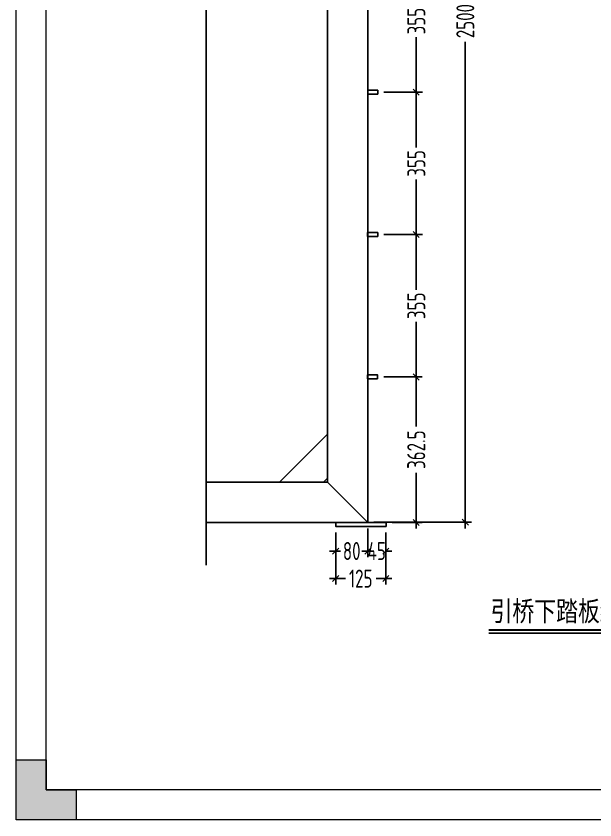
# Model space of a CAD drawing. Header units: millimetres. Extents: x 136606 to 1229059, y 82794 to 127566.
# Drawn here: x 860482 to 861925, y 122467 to 124472 of the extents above; entities that cross this region are included whole.
import ezdxf

# ---------------------------------------------------------------- set-up
doc = ezdxf.new("R2010")
doc.units = ezdxf.units.MM
doc.linetypes.add('PHANTOM2', pattern=[1.25, 0.625, -0.125, 0.125, -0.125, 0.125, -0.125])
for name, color, linetype in [('100x100铝方通', 3, 'Continuous'), ('HR-Break', 1, 'PHANTOM2'), ('HR-dimension', 9, 'Continuous'), ('HR-Zhuliang', 3, 'Continuous'), ('标注', 9, 'Continuous'), ('铝条', 31, 'Continuous'), ('铝通', 4, 'Continuous')]:
    doc.layers.add(name, color=color, linetype=linetype)
doc.layers.add('图框', color=7, linetype='Continuous', lineweight=13)
doc.layers.add('文本', color=3, linetype='Continuous', lineweight=13)
doc.styles.add('hztxt', font='ros1.shx', dxfattribs={"width": 0.8, "bigfont": 'hztxt.shx'})
doc.styles.add('工程字体', font='arial.ttf', dxfattribs={"width": 0.8})
doc.dimstyles.new('DIM-15', dxfattribs={"dimscale": 15, "dimtxt": 3, "dimasz": 1, "dimexe": 1, "dimexo": 1, "dimgap": 0.5, "dimtad": 0, "dimdec": 1, "dimrnd": 0.0005, "dimzin": 9, "dimdsep": 46, "dimtxsty": 'hztxt', "dimblk": 'OBLIQUE', "dimcen": 0, "dimdle": 1, "dimclrd": 9, "dimclre": 9, "dimclrt": 2, "dimazin": 2, "dimtfac": 1, "dimtdec": 1, "dimtix": 1, "dimtofl": 0, "dimtmove": 2, "dimatfit": 3, "dimfxl": 1, "dimarcsym": 2})

# ---------------------------------------------------------------- blocks, each defined once
blk = doc.blocks.new('_Oblique')
at = {"color": 0, "linetype": 'ByBlock', "lineweight": -2}
blk.add_line((-0.5, -0.5), (0.5, 0.5), dxfattribs=at)
blk = doc.blocks.new('*D1152')
at = {"layer": 'Defpoints', "color": 0, "ltscale": 1.5, "transparency": 16777216}
for p in [(861358.8, 125709.4), (861358.8, 123209.5), (861602.1, 123209.5)]:
    blk.add_point(p, dxfattribs=at)
at = {"layer": 'HR-dimension', "color": 9, "lineweight": -2, "ltscale": 1.5, "transparency": 16777216}
for p, q in [((861602.1, 125724.4), (861602.1, 124511.3)), ((861373.8, 125709.4), (861617.1, 125709.4)), ((861602.1, 123194.5), (861602.1, 124407.5)), ((861373.8, 123209.5), (861617.1, 123209.5))]:
    blk.add_line(p, q, dxfattribs=at)
at = {"layer": 'HR-dimension', "color": 9, "lineweight": -2, "ltscale": 1.5, "transparency": 16777216, "xscale": 15, "yscale": 15, "zscale": 15}
for p, rotation in [((861602.1, 125709.4), 90), ((861602.1, 123209.5), 270)]:
    blk.add_blockref('_Oblique', p, dxfattribs=dict(at, rotation=rotation))
at = {"layer": 'HR-dimension', "color": 2, "ltscale": 1.5, "transparency": 16777216, "insert": (861602.1, 124459.4), "char_height": 45, "attachment_point": 5, "rotation": 90, "style": 'hztxt'}
blk.add_mtext('2500', dxfattribs=at)
blk = doc.blocks.new('*U906')
blk.add_line((0, 0), (46.16, 0))
at = {"const_width": 0.5}
blk.add_lwpolyline([(0, 0.75), (46.16, 0.75)], dxfattribs=at)
at = {"style": '工程字体', "width": 0.8}
blk.add_attdef('图名标注', (0.42, 3), '', height=5, dxfattribs=at)
blk = doc.blocks.new('*D1038')
at = {"layer": 'Defpoints', "color": 0, "ltscale": 1.5, "transparency": 16777216}
for p in [(861278.8, 123199.4), (861403.8, 123199.4), (861403.8, 123069.2)]:
    blk.add_point(p, dxfattribs=at)
at = {"layer": 'HR-dimension', "color": 9, "lineweight": -2, "ltscale": 1.5, "transparency": 16777216}
for p, q in [((861278.8, 123184.4), (861278.8, 123054.2)), ((861403.8, 123184.4), (861403.8, 123054.2)), ((861263.8, 123069.2), (861303.2, 123069.2)), ((861418.8, 123069.2), (861379.4, 123069.2))]:
    blk.add_line(p, q, dxfattribs=at)
at = {"layer": 'HR-dimension', "color": 9, "lineweight": -2, "ltscale": 1.5, "transparency": 16777216, "xscale": 15, "yscale": 15, "zscale": 15, "rotation": 180}
blk.add_blockref('_Oblique', (861278.8, 123069.2), dxfattribs=at)
at = {"layer": 'HR-dimension', "color": 9, "lineweight": -2, "ltscale": 1.5, "transparency": 16777216, "xscale": 15, "yscale": 15, "zscale": 15}
blk.add_blockref('_Oblique', (861403.8, 123069.2), dxfattribs=at)
at = {"layer": 'HR-dimension', "color": 2, "ltscale": 1.5, "transparency": 16777216, "insert": (861341.3, 123069.2), "char_height": 45, "attachment_point": 5, "style": 'hztxt'}
blk.add_mtext('125', dxfattribs=at)
blk = doc.blocks.new('*D1039')
at = {"layer": 'Defpoints', "color": 0, "ltscale": 1.5, "transparency": 16777216}
for p in [(861278.8, 123199.4), (861358.8, 123209.4), (861358.8, 123137.9)]:
    blk.add_point(p, dxfattribs=at)
at = {"layer": 'HR-dimension', "color": 9, "lineweight": -2, "ltscale": 1.5, "transparency": 16777216}
for p, q in [((861278.8, 123184.4), (861278.8, 123122.9)), ((861358.8, 123194.4), (861358.8, 123122.9)), ((861263.8, 123137.9), (861290.9, 123137.9)), ((861373.8, 123137.9), (861346.7, 123137.9))]:
    blk.add_line(p, q, dxfattribs=at)
at = {"layer": 'HR-dimension', "color": 9, "lineweight": -2, "ltscale": 1.5, "transparency": 16777216, "xscale": 15, "yscale": 15, "zscale": 15, "rotation": 180}
blk.add_blockref('_Oblique', (861278.8, 123137.9), dxfattribs=at)
at = {"layer": 'HR-dimension', "color": 9, "lineweight": -2, "ltscale": 1.5, "transparency": 16777216, "xscale": 15, "yscale": 15, "zscale": 15}
blk.add_blockref('_Oblique', (861358.8, 123137.9), dxfattribs=at)
at = {"layer": 'HR-dimension', "color": 2, "ltscale": 1.5, "transparency": 16777216, "insert": (861318.8, 123137.9), "char_height": 45, "attachment_point": 5, "style": 'hztxt'}
blk.add_mtext('80', dxfattribs=at)
blk = doc.blocks.new('*D1040')
at = {"layer": 'Defpoints', "color": 0, "ltscale": 1.5, "transparency": 16777216}
for p in [(861358.8, 123209.4), (861403.8, 123199.4), (861403.8, 123137.9)]:
    blk.add_point(p, dxfattribs=at)
at = {"layer": 'HR-dimension', "color": 9, "lineweight": -2, "ltscale": 1.5, "transparency": 16777216}
for p, q in [((861358.8, 123194.4), (861358.8, 123122.9)), ((861403.8, 123184.4), (861403.8, 123122.9)), ((861358.8, 123137.9), (861343.8, 123137.9)), ((861403.8, 123137.9), (861418.8, 123137.9))]:
    blk.add_line(p, q, dxfattribs=at)
at = {"layer": 'HR-dimension', "color": 9, "lineweight": -2, "ltscale": 1.5, "transparency": 16777216, "xscale": 15, "yscale": 15, "zscale": 15}
blk.add_blockref('_Oblique', (861358.8, 123137.9), dxfattribs=at)
at = {"layer": 'HR-dimension', "color": 9, "lineweight": -2, "ltscale": 1.5, "transparency": 16777216, "xscale": 15, "yscale": 15, "zscale": 15, "rotation": 180}
blk.add_blockref('_Oblique', (861403.8, 123137.9), dxfattribs=at)
at = {"layer": 'HR-dimension', "color": 2, "ltscale": 1.5, "transparency": 16777216, "insert": (861381.3, 123137.9), "char_height": 45, "attachment_point": 5, "style": 'hztxt'}
blk.add_mtext('45', dxfattribs=at)
blk = doc.blocks.new('GW-TK')
at = {"layer": '图框', "linetype": 'Continuous', "lineweight": 0}
h = blk.add_hatch(color=256, dxfattribs=at)
h.dxf.hatch_style = 1
h.paths.add_polyline_path([(927193.56, 464418.01), (927193.56, 464423.01), (927188.55, 464423.01), (927188.55, 464428.01), (927183.55, 464428.01), (927183.55, 464418.01)])
at = {"layer": '图框'}
for points in [[(927183.55, 464715.01), (927603.55, 464715.01), (927603.55, 464418.01), (927183.55, 464418.01)], [(927188.55, 464710.01), (927598.55, 464710.01), (927598.55, 464423.01), (927188.55, 464423.01)]]:
    blk.add_lwpolyline(points, close=True, dxfattribs=at)
at = {"layer": '图框', "linetype": 'Continuous', "lineweight": 0}
blk.add_lwpolyline([(927188.55, 464428.01), (927188.55, 464423.01), (927193.56, 464423.01), (927193.56, 464418.01), (927183.55, 464418.01), (927183.55, 464428.01)], close=True, dxfattribs=at)
blk = doc.blocks.new('*D1096')
at = {"layer": 'Defpoints', "color": 0, "ltscale": 1.5, "transparency": 16777216}
for p in [(861383.7, 124636.9), (861383.6, 124281.9), (861479.9, 124281.9)]:
    blk.add_point(p, dxfattribs=at)
at = {"layer": 'HR-dimension', "color": 9, "lineweight": -2, "ltscale": 1.5, "transparency": 16777216}
for p, q in [((861479.9, 124651.9), (861479.9, 124499.3)), ((861398.7, 124636.9), (861494.9, 124636.9)), ((861479.9, 124266.9), (861479.9, 124419.5)), ((861398.6, 124281.9), (861494.9, 124281.9))]:
    blk.add_line(p, q, dxfattribs=at)
at = {"layer": 'HR-dimension', "color": 9, "lineweight": -2, "ltscale": 1.5, "transparency": 16777216, "xscale": 15, "yscale": 15, "zscale": 15}
for p, rotation in [((861479.9, 124636.9), 90), ((861479.9, 124281.9), 270)]:
    blk.add_blockref('_Oblique', p, dxfattribs=dict(at, rotation=rotation))
at = {"layer": 'HR-dimension', "color": 2, "ltscale": 1.5, "transparency": 16777216, "insert": (861479.9, 124459.4), "char_height": 45, "attachment_point": 5, "rotation": 90, "style": 'hztxt'}
blk.add_mtext('355', dxfattribs=at)
blk = doc.blocks.new('*D1097')
at = {"layer": 'Defpoints', "color": 0, "ltscale": 1.5, "transparency": 16777216}
for p in [(861383.6, 124281.9), (861383.6, 123926.9), (861479.9, 123926.9)]:
    blk.add_point(p, dxfattribs=at)
at = {"layer": 'HR-dimension', "color": 9, "lineweight": -2, "ltscale": 1.5, "transparency": 16777216}
for p, q in [((861398.6, 124281.9), (861494.9, 124281.9)), ((861479.9, 124296.9), (861479.9, 124144.3)), ((861479.9, 123911.9), (861479.9, 124064.5)), ((861398.6, 123926.9), (861494.9, 123926.9))]:
    blk.add_line(p, q, dxfattribs=at)
at = {"layer": 'HR-dimension', "color": 9, "lineweight": -2, "ltscale": 1.5, "transparency": 16777216, "xscale": 15, "yscale": 15, "zscale": 15}
for p, rotation in [((861479.9, 124281.9), 90), ((861479.9, 123926.9), 270)]:
    blk.add_blockref('_Oblique', p, dxfattribs=dict(at, rotation=rotation))
at = {"layer": 'HR-dimension', "color": 2, "ltscale": 1.5, "transparency": 16777216, "insert": (861479.9, 124104.4), "char_height": 45, "attachment_point": 5, "rotation": 90, "style": 'hztxt'}
blk.add_mtext('355', dxfattribs=at)
blk = doc.blocks.new('*D1098')
at = {"layer": 'Defpoints', "color": 0, "ltscale": 1.5, "transparency": 16777216}
for p in [(861383.6, 123926.9), (861383.5, 123571.9), (861479.8, 123571.9)]:
    blk.add_point(p, dxfattribs=at)
at = {"layer": 'HR-dimension', "color": 9, "lineweight": -2, "ltscale": 1.5, "transparency": 16777216}
for p, q in [((861479.8, 123941.9), (861479.8, 123789.3)), ((861398.6, 123926.9), (861494.8, 123926.9)), ((861479.8, 123556.9), (861479.8, 123709.5)), ((861398.5, 123571.9), (861494.8, 123571.9))]:
    blk.add_line(p, q, dxfattribs=at)
at = {"layer": 'HR-dimension', "color": 9, "lineweight": -2, "ltscale": 1.5, "transparency": 16777216, "xscale": 15, "yscale": 15, "zscale": 15}
for p, rotation in [((861479.8, 123926.9), 90), ((861479.8, 123571.9), 270)]:
    blk.add_blockref('_Oblique', p, dxfattribs=dict(at, rotation=rotation))
at = {"layer": 'HR-dimension', "color": 2, "ltscale": 1.5, "transparency": 16777216, "insert": (861479.8, 123749.4), "char_height": 45, "attachment_point": 5, "rotation": 90, "style": 'hztxt'}
blk.add_mtext('355', dxfattribs=at)
blk = doc.blocks.new('*D1099')
at = {"layer": 'Defpoints', "color": 0, "ltscale": 1.5, "transparency": 16777216}
for p in [(861383.5, 123571.9), (861404.7, 123209.4), (861479.7, 123209.4)]:
    blk.add_point(p, dxfattribs=at)
at = {"layer": 'HR-dimension', "color": 9, "lineweight": -2, "ltscale": 1.5, "transparency": 16777216}
for p, q in [((861479.7, 123586.9), (861479.7, 123448.6)), ((861398.5, 123571.9), (861494.7, 123571.9)), ((861479.7, 123194.4), (861479.7, 123332.8)), ((861419.7, 123209.4), (861494.7, 123209.4))]:
    blk.add_line(p, q, dxfattribs=at)
at = {"layer": 'HR-dimension', "color": 9, "lineweight": -2, "ltscale": 1.5, "transparency": 16777216, "xscale": 15, "yscale": 15, "zscale": 15}
for p, rotation in [((861479.7, 123571.9), 90), ((861479.7, 123209.4), 270)]:
    blk.add_blockref('_Oblique', p, dxfattribs=dict(at, rotation=rotation))
at = {"layer": 'HR-dimension', "color": 2, "ltscale": 1.5, "transparency": 16777216, "insert": (861479.7, 123390.7), "char_height": 45, "attachment_point": 5, "rotation": 90, "style": 'hztxt'}
blk.add_mtext('362.5', dxfattribs=at)

msp = doc.modelspace()

# ---------------------------------------------------------------- linework, layer by layer
at = {"layer": '100x100铝方通'}
msp.add_lwpolyline([(861358.8096, 123309.4022), (861358.8096, 123209.4022), (860955.6337, 123209.4131)], dxfattribs=at)
at = {"layer": 'HR-Break', "linetype": 'Continuous'}
msp.add_lwpolyline([(860955.6094, 125854.8252), (860955.6094, 124818.7881), (860977.4844, 124809.4131), (860933.7344, 124809.4131), (860955.6094, 124800.0381), (860955.6094, 123103.0628)], dxfattribs=at)
at = {"layer": 'HR-Zhuliang'}
msp.add_line((861258.7713, 123309.4429), (861358.8096, 123209.4095), dxfattribs=at)
for points in [[(860955.6337, 125709.4131), (861358.8096, 125709.4022), (861358.7691, 123209.4022), (860955.6337, 123209.4131)], [(860955.6315, 125609.4131), (861258.8073, 125609.4045), (861258.7713, 123309.4045), (860955.636, 123309.4131)]]:
    msp.add_lwpolyline(points, dxfattribs=at)
at = {"layer": '标注', "linetype": 'Continuous'}
for points in [[(861383.6469, 124276.9261), (861358.6405, 124276.9261), (861358.6405, 124286.9261), (861383.6469, 124286.9261)], [(861383.5786, 123921.9261), (861358.5722, 123921.9261), (861358.5722, 123931.9261), (861383.5786, 123931.9261)], [(861383.5103, 123566.9261), (861358.5039, 123566.9261), (861358.5039, 123576.9261), (861383.5103, 123576.9261)]]:
    msp.add_lwpolyline(points, close=True, dxfattribs=at)
at = {"layer": '铝条'}
msp.add_lwpolyline([(861258.7712, 123319.4047), (861258.7712, 123429.4047), (861138.7712, 123309.4047), (861248.7712, 123309.4047)], close=True, dxfattribs=at)
at = {"layer": '铝通'}
msp.add_lwpolyline([(861278.8108, 123209.4044), (861404.6674, 123209.4044), (861404.6674, 123199.4044), (861278.8108, 123199.4044)], close=True, dxfattribs=at)

# ---------------------------------------------------------------- block references
at = {"xscale": 10, "yscale": 10, "zscale": 10}
msp.add_blockref('*U906', (861660.5639, 122933.0867), dxfattribs=at).add_auto_attribs({'图名标注': '引桥下踏板结构图'})
at = {"layer": '文本', "xscale": 15, "yscale": 15, "zscale": 15}
msp.add_blockref('GW-TK', (-13047271.3832, -6843802.7788), dxfattribs=at)

# ---------------------------------------------------------------- dimensions: what is measured, and where the dimension line sits
at = {"layer": 'HR-dimension', "ltscale": 1.5}
for base, p1, p2, picture, middle in [((861602.1005, 123209.45), (861358.8096, 125709.4022), (861358.7691, 123209.45), '*D1152', (861602.1005, 124459.4261)), ((861479.9196, 124281.9261), (861383.7152, 124636.9261), (861383.6469, 124281.9261), '*D1096', (861479.9196, 124459.4261)), ((861479.8513, 123926.9261), (861383.6469, 124281.9261), (861383.5786, 123926.9261), '*D1097', (861479.8513, 124104.4261)), ((861479.783, 123571.9261), (861383.5786, 123926.9261), (861383.5103, 123571.9261), '*D1098', (861479.783, 123749.4261)), ((861479.7146, 123209.4044), (861383.5103, 123571.9261), (861404.6674, 123209.4044), '*D1099', (861479.7146, 123390.6653))]:
    dim = msp.add_linear_dim(base=base, p1=p1, p2=p2, angle=90, dimstyle='DIM-15', dxfattribs=at)
    dim.commit()
    dim.dimension.update_dxf_attribs({"geometry": picture, "text_midpoint": middle})
for base, p1, p2, picture, middle in [((861358.8096, 123137.8989), (861278.8096, 123199.4045), (861358.8096, 123209.4067), '*D1039', (861318.8096, 123137.8989)), ((861403.7674, 123069.1965), (861278.8096, 123199.4045), (861403.7674, 123199.4045), '*D1038', (861341.2885, 123069.1965)), ((861403.7674, 123137.8989), (861358.8096, 123209.4067), (861403.7674, 123199.4045), '*D1040', (861381.2885, 123137.8989))]:
    dim = msp.add_linear_dim(base=base, p1=p1, p2=p2, dimstyle='DIM-15', dxfattribs=at)
    dim.commit()
    dim.dimension.update_dxf_attribs({"geometry": picture, "text_midpoint": middle})

doc.saveas('drawing.dxf')
